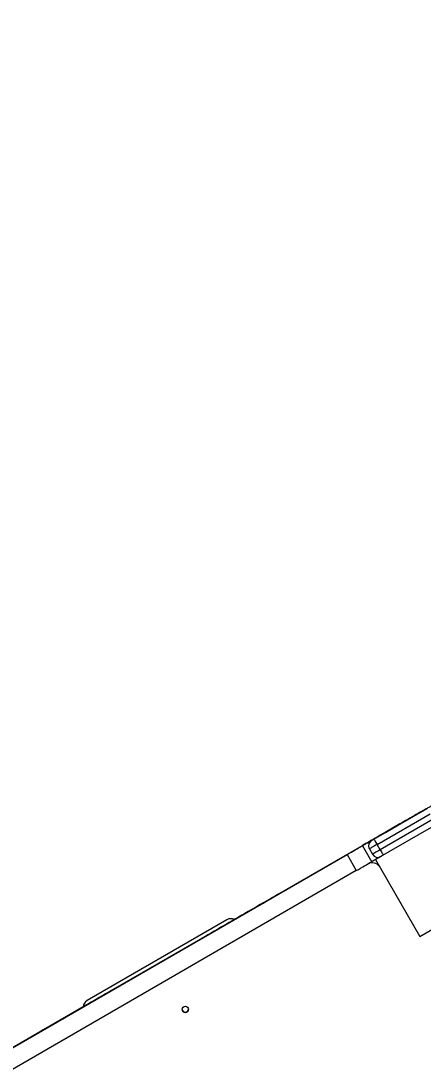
# Model space of a CAD drawing. Header units: millimetres. Extents: x -9110 to 8278, y -6387 to 5914.
# Drawn here: x -4150 to -3696, y 1089 to 2269 of the extents above; entities that cross this region are included whole.
import ezdxf

# ---------------------------------------------------------------- set-up
doc = ezdxf.new("R2010")
doc.units = ezdxf.units.MM
for name, color, linetype in [('DIKOM_ОБЪЕКТ', 7, 'Continuous'), ('DIKOM_РАЗМЕР_ЗОНА', 7, 'Continuous'), ('DIKOM_РАЗМЕР_ОБЪЕКТА', 7, 'Continuous')]:
    doc.layers.add(name, color=color, linetype=linetype)
doc.styles.add('style1', font='arial.ttf', dxfattribs={"width": 0.8})
doc.dimstyles.new('1-50', dxfattribs={"dimtxt": 300, "dimasz": 200, "dimexe": 100, "dimexo": 0, "dimgap": 100, "dimtad": 1, "dimtxsty": 'style1', "dimcen": 200, "dimclrd": 7, "dimclre": 7, "dimclrt": 7, "dimadec": 1, "dimazin": 2, "dimtfac": 1, "dimtmove": 0, "dimatfit": 2, "dimfxl": 0, "dimlwd": 25, "dimlwe": 18, "dimarcsym": 0})

# ---------------------------------------------------------------- blocks, each defined once
blk = doc.blocks.new('*D9')
at = {"layer": 'Defpoints', "color": 0, "transparency": 16777216}
for p in [(-2194.7, 3914.4), (-7206.9, -3406.5), (-367.7, -3406.5)]:
    blk.add_point(p, dxfattribs=at)
at = {"layer": 'DIKOM_РАЗМЕР_ОБЪЕКТА', "color": 7, "lineweight": 18, "transparency": 16777216}
for p, q in [((-2194.7, 3914.4), (-7306.9, 3914.4)), ((-367.7, -3406.5), (-7306.9, -3406.5))]:
    blk.add_line(p, q, dxfattribs=at)
at = {"layer": 'DIKOM_РАЗМЕР_ОБЪЕКТА', "color": 7, "lineweight": 25, "transparency": 16777216}
blk.add_line((-7206.9, 3714.4), (-7206.9, -3206.5), dxfattribs=at)
at = {"layer": 'DIKOM_РАЗМЕР_ОБЪЕКТА', "color": 7, "transparency": 16777216}
for points in [[(-7240.3, 3714.4), (-7173.6, 3714.4), (-7206.9, 3914.4)], [(-7240.3, -3206.5), (-7173.6, -3206.5), (-7206.9, -3406.5)]]:
    blk.add_solid(points, dxfattribs=at)
at = {"layer": 'DIKOM_РАЗМЕР_ОБЪЕКТА', "color": 7, "transparency": 16777216, "insert": (-7460.2, 292.3), "char_height": 300, "attachment_point": 5, "rotation": 90, "style": 'style1'}
blk.add_mtext('7300', dxfattribs=at)
blk = doc.blocks.new('*D10')
at = {"layer": 'Defpoints', "color": 0, "transparency": 16777216}
for p in [(-3851.3, 5914.4), (-8660.2, -5406.5), (-497.8, -5406.5)]:
    blk.add_point(p, dxfattribs=at)
at = {"layer": 'DIKOM_РАЗМЕР_ЗОНА', "color": 7, "lineweight": 18, "transparency": 16777216}
for p, q in [((-3851.3, 5914.4), (-8760.2, 5914.4)), ((-497.8, -5406.5), (-8760.2, -5406.5))]:
    blk.add_line(p, q, dxfattribs=at)
at = {"layer": 'DIKOM_РАЗМЕР_ЗОНА', "color": 7, "lineweight": 25, "transparency": 16777216}
blk.add_line((-8660.2, 5714.4), (-8660.2, -5206.5), dxfattribs=at)
at = {"layer": 'DIKOM_РАЗМЕР_ЗОНА', "color": 7, "transparency": 16777216}
for points in [[(-8693.5, 5714.4), (-8626.8, 5714.4), (-8660.2, 5914.4)], [(-8693.5, -5206.5), (-8626.8, -5206.5), (-8660.2, -5406.5)]]:
    blk.add_solid(points, dxfattribs=at)
at = {"layer": 'DIKOM_РАЗМЕР_ЗОНА', "color": 7, "transparency": 16777216, "insert": (-8913.4, 268.5), "char_height": 300, "attachment_point": 5, "rotation": 90, "style": 'style1'}
blk.add_mtext('11300', dxfattribs=at)

msp = doc.modelspace()

# ---------------------------------------------------------------- linework, layer by layer
at = {"layer": 'DIKOM_ОБЪЕКТ', "color": 7, "linetype": 'Continuous', "lineweight": 15}
for p, q in [((-3751.538, 1347.059), (-3691.659, 1381.63)), ((-3663.208, 1373.909), (-3749.81, 1323.909)), ((-3748.038, 1340.997), (-3688.159, 1375.567)), ((-3684.659, 1369.505), (-3744.538, 1334.934)), ((-3696.182, 1379.179), (-3696.182, 1379.179)), ((-3722.094, 1364.058), (-3742.877, 1352.059)), ((-3722.165, 1364.181), (-3738.746, 1354.608)), ((-3738.74, 1354.611), (-3722.161, 1364.183)), ((-3722.165, 1364.18), (-3738.719, 1354.623)), ((-3738.712, 1354.626), (-3722.161, 1364.182)), ((-3722.165, 1364.18), (-3738.692, 1354.638)), ((-3738.685, 1354.641), (-3722.161, 1364.182)), ((-3722.164, 1364.179), (-3738.653, 1354.659)), ((-3738.643, 1354.664), (-3722.163, 1364.179)), ((-3722.163, 1364.179), (-3738.633, 1354.67)), ((-3738.623, 1354.675), (-3722.163, 1364.179)), ((-3722.163, 1364.179), (-3722.094, 1364.058)), ((-3722.163, 1364.179), (-3722.163, 1364.179)), ((-3722.161, 1364.183), (-3722.161, 1364.182)), ((-3722.161, 1364.182), (-3722.161, 1364.181)), ((-3722.161, 1364.182), (-3722.161, 1364.182)), ((-3754.136, 1345.559), (-3754.136, 1345.559)), ((-3738.74, 1354.611), (-3738.74, 1354.611)), ((-3738.712, 1354.626), (-3738.712, 1354.626)), ((-3738.685, 1354.641), (-3738.685, 1354.641)), ((-3738.643, 1354.664), (-3738.643, 1354.664)), ((-3738.554, 1354.555), (-3738.623, 1354.675)), ((-3764.735, 1339.603), (-3908.847, 1256.4)), ((-3764.729, 1339.607), (-3764.735, 1339.603)), ((-3764.702, 1339.622), (-3764.719, 1339.613)), ((-3764.674, 1339.637), (-3764.692, 1339.627)), ((-3764.635, 1339.659), (-3764.664, 1339.642)), ((-3764.614, 1339.67), (-3764.624, 1339.664)), ((-3764.599, 1339.678), (-3764.604, 1339.675)), ((-3754.099, 1321.492), (-3764.599, 1339.678)), ((-3757.636, 1339.497), (-3757.636, 1339.497)), ((-3756.698, 1335.997), (-3753.198, 1329.934)), ((-3744.538, 1334.934), (-3748.038, 1340.997)), ((-4274.687, 1045.179), (-3781.918, 1329.679)), ((-3781.918, 1329.679), (-3771.418, 1311.493)), ((-3749.837, 1323.8), (-3749.903, 1323.915)), ((-3749.897, 1323.918), (-3749.83, 1323.803)), ((-3749.821, 1323.808), (-3749.888, 1323.923)), ((-3749.87, 1323.933), (-3749.804, 1323.818)), ((-3749.794, 1323.823), (-3749.861, 1323.939)), ((-3749.843, 1323.949), (-3749.776, 1323.833)), ((-3749.83, 1323.803), (-3749.837, 1323.8)), ((-3749.81, 1323.913), (-3749.834, 1323.954)), ((-3749.828, 1323.958), (-3749.811, 1323.928)), ((-3749.804, 1323.818), (-3749.821, 1323.808)), ((-3749.81, 1323.909), (-3749.812, 1323.967)), ((-3749.81, 1323.909), (-3699.811, 1237.306)), ((-3749.794, 1323.823), (-3749.804, 1323.818)), ((-3749.776, 1323.833), (-3749.794, 1323.823)), ((-3742.768, 1328.034), (-3743.532, 1327.593)), ((-3771.418, 1311.493), (-4264.187, 1026.992)), ((-3856.431, 1286.66), (-3856.407, 1286.673)), ((-3856.431, 1286.659), (-3856.431, 1286.66)), ((-3699.811, 1237.306), (-3613.208, 1287.307)), ((-3910.74, 1255.305), (-4077.54, 1159.003)), ((-3917.33, 1256.124), (-4074.947, 1165.124)), ((-3917.33, 1256.123), (-4074.947, 1165.123)), ((-3917.33, 1256.124), (-3917.33, 1256.123)), ((-3905.373, 1258.404), (-3905.373, 1258.404)), ((-3941.278, 1237.673), (-3941.302, 1237.66)), ((-4046.957, 1176.66), (-4046.933, 1176.673)), ((-4046.957, 1176.659), (-4046.957, 1176.66)), ((-4079.428, 1157.915), (-4223.729, 1074.603)), ((-4074.947, 1165.123), (-4074.947, 1165.124)), ((-4082.908, 1155.904), (-4082.908, 1155.904)), ((-4131.803, 1127.673), (-4131.827, 1127.66))]:
    msp.add_line(p, q, dxfattribs=at)
at = {"layer": 'DIKOM_ОБЪЕКТ', "color": 7, "linetype": 'Continuous', "lineweight": 15, "flags": 128}
for points in [[(-3696.182, 1379.179), (-3696.346, 1379.085), (-3696.834, 1378.803), (-3697.641, 1378.337), (-3698.755, 1377.693), (-3700.165, 1376.88), (-3701.851, 1375.906), (-3703.792, 1374.786), (-3705.965, 1373.531), (-3708.341, 1372.159), (-3710.891, 1370.687), (-3713.583, 1369.133), (-3716.382, 1367.517), (-3719.255, 1365.858), (-3722.163, 1364.179)], [(-3722.163, 1364.179), (-3719.255, 1365.858), (-3716.382, 1367.517), (-3713.583, 1369.133), (-3710.891, 1370.687), (-3708.341, 1372.159), (-3705.965, 1373.531), (-3703.792, 1374.785), (-3701.851, 1375.906), (-3700.165, 1376.88), (-3698.755, 1377.693), (-3697.641, 1378.337), (-3696.834, 1378.803), (-3696.346, 1379.084), (-3696.182, 1379.179)], [(-3708.799, 1371.896), (-3708.341, 1372.16), (-3705.965, 1373.532), (-3703.792, 1374.786), (-3702.398, 1375.591)], [(-3729.216, 1360.11), (-3729.063, 1360.199), (-3728.615, 1360.457), (-3727.913, 1360.863), (-3727.018, 1361.379), (-3726.011, 1361.96), (-3724.982, 1362.555), (-3724.021, 1363.11), (-3723.213, 1363.576), (-3722.632, 1363.912), (-3722.327, 1364.087), (-3722.327, 1364.087), (-3722.631, 1363.912), (-3723.213, 1363.576), (-3724.02, 1363.11), (-3724.981, 1362.555), (-3726.011, 1361.961), (-3727.018, 1361.379), (-3727.912, 1360.863), (-3728.615, 1360.457), (-3729.063, 1360.199), (-3729.216, 1360.11)], [(-3729.189, 1360.125), (-3729.035, 1360.214), (-3728.587, 1360.473), (-3727.884, 1360.878), (-3726.99, 1361.394), (-3725.983, 1361.976), (-3724.954, 1362.57), (-3723.993, 1363.125), (-3723.185, 1363.591), (-3722.604, 1363.927), (-3722.299, 1364.103), (-3722.299, 1364.103), (-3722.603, 1363.927), (-3723.185, 1363.591), (-3723.992, 1363.125), (-3724.953, 1362.57), (-3725.983, 1361.976), (-3726.99, 1361.395), (-3727.884, 1360.878), (-3728.586, 1360.473), (-3729.035, 1360.214), (-3729.189, 1360.125)], [(-3729.16, 1360.141), (-3729.006, 1360.23), (-3728.559, 1360.488), (-3727.856, 1360.894), (-3726.962, 1361.41), (-3725.956, 1361.991), (-3724.926, 1362.586), (-3723.964, 1363.141), (-3723.157, 1363.607), (-3722.575, 1363.943), (-3722.271, 1364.118), (-3722.271, 1364.118), (-3722.575, 1363.943), (-3723.157, 1363.607), (-3723.964, 1363.141), (-3724.925, 1362.586), (-3725.955, 1361.991), (-3726.962, 1361.41), (-3727.856, 1360.894), (-3728.558, 1360.488), (-3729.006, 1360.23), (-3729.16, 1360.141)], [(-3729.119, 1360.163), (-3728.965, 1360.252), (-3728.518, 1360.511), (-3727.815, 1360.916), (-3726.921, 1361.433), (-3725.914, 1362.014), (-3724.885, 1362.608), (-3723.923, 1363.163), (-3723.116, 1363.629), (-3722.534, 1363.965), (-3722.23, 1364.141), (-3722.23, 1364.141), (-3722.534, 1363.965), (-3723.116, 1363.63), (-3723.923, 1363.163), (-3724.884, 1362.609), (-3725.914, 1362.014), (-3726.921, 1361.433), (-3727.815, 1360.917), (-3728.517, 1360.511), (-3728.965, 1360.252), (-3729.119, 1360.163)], [(-3729.099, 1360.175), (-3728.945, 1360.264), (-3728.497, 1360.522), (-3727.794, 1360.928), (-3726.9, 1361.444), (-3725.894, 1362.025), (-3724.864, 1362.62), (-3723.902, 1363.175), (-3723.095, 1363.641), (-3722.513, 1363.977), (-3722.209, 1364.152), (-3722.209, 1364.152), (-3722.513, 1363.977), (-3723.095, 1363.641), (-3723.902, 1363.175), (-3724.863, 1362.62), (-3725.893, 1362.026), (-3726.9, 1361.444), (-3727.794, 1360.928), (-3728.496, 1360.522), (-3728.944, 1360.264), (-3729.099, 1360.175)], [(-3729.021, 1360.059), (-3728.867, 1360.148), (-3728.419, 1360.406), (-3727.717, 1360.812), (-3726.823, 1361.328), (-3725.816, 1361.909), (-3724.786, 1362.504), (-3723.825, 1363.059), (-3723.017, 1363.525), (-3722.436, 1363.861), (-3722.131, 1364.036), (-3722.131, 1364.036), (-3722.436, 1363.861), (-3723.017, 1363.525), (-3723.825, 1363.059), (-3724.786, 1362.504), (-3725.816, 1361.909), (-3726.823, 1361.328), (-3727.717, 1360.812), (-3728.419, 1360.406), (-3728.867, 1360.148), (-3729.021, 1360.059)], [(-3738.746, 1354.608), (-3741.655, 1352.929), (-3744.528, 1351.27), (-3747.327, 1349.654), (-3750.019, 1348.1), (-3752.569, 1346.627), (-3754.945, 1345.255), (-3757.118, 1344.001), (-3759.06, 1342.88), (-3760.746, 1341.907), (-3762.155, 1341.093), (-3763.27, 1340.449), (-3764.077, 1339.983), (-3764.565, 1339.701), (-3764.729, 1339.607)], [(-3764.719, 1339.613), (-3764.556, 1339.707), (-3764.068, 1339.988), (-3763.262, 1340.454), (-3762.147, 1341.097), (-3760.738, 1341.911), (-3759.052, 1342.884), (-3757.11, 1344.005), (-3754.938, 1345.259), (-3754.187, 1345.693)], [(-3738.719, 1354.623), (-3741.628, 1352.943), (-3744.5, 1351.285), (-3747.3, 1349.669), (-3749.992, 1348.115), (-3752.542, 1346.642), (-3754.918, 1345.27), (-3757.091, 1344.016), (-3759.032, 1342.895), (-3760.719, 1341.922), (-3762.128, 1341.108), (-3763.243, 1340.464), (-3764.05, 1339.998), (-3764.538, 1339.716), (-3764.702, 1339.622)], [(-3764.692, 1339.627), (-3764.528, 1339.722), (-3764.041, 1340.003), (-3763.234, 1340.469), (-3762.119, 1341.113), (-3760.71, 1341.926), (-3759.024, 1342.899), (-3757.083, 1344.02), (-3754.911, 1345.274), (-3754.186, 1345.693)], [(-3746.968, 1349.86), (-3747.273, 1349.684), (-3749.964, 1348.13), (-3752.515, 1346.657), (-3754.891, 1345.285), (-3757.064, 1344.031), (-3759.005, 1342.91), (-3760.691, 1341.936), (-3762.101, 1341.123), (-3763.216, 1340.479), (-3764.023, 1340.013), (-3764.511, 1339.731), (-3764.674, 1339.637)], [(-3764.664, 1339.642), (-3764.501, 1339.737), (-3764.013, 1340.018), (-3763.207, 1340.484), (-3762.092, 1341.127), (-3760.683, 1341.941), (-3758.997, 1342.914), (-3757.056, 1344.035), (-3754.884, 1345.289), (-3754.185, 1345.693)], [(-3738.653, 1354.659), (-3741.562, 1352.98), (-3744.435, 1351.321), (-3747.234, 1349.705), (-3749.926, 1348.151), (-3752.475, 1346.679), (-3754.852, 1345.307), (-3757.024, 1344.053), (-3758.966, 1342.932), (-3760.652, 1341.958), (-3762.061, 1341.145), (-3763.176, 1340.501), (-3763.983, 1340.035), (-3764.471, 1339.753), (-3764.635, 1339.659)], [(-3764.624, 1339.664), (-3764.461, 1339.759), (-3763.973, 1340.04), (-3763.167, 1340.506), (-3762.052, 1341.15), (-3760.643, 1341.963), (-3758.957, 1342.937), (-3757.015, 1344.057), (-3754.843, 1345.312), (-3754.185, 1345.692)], [(-3738.633, 1354.67), (-3741.542, 1352.991), (-3744.415, 1351.332), (-3747.214, 1349.716), (-3749.906, 1348.162), (-3752.455, 1346.69), (-3754.831, 1345.318), (-3757.004, 1344.064), (-3758.945, 1342.943), (-3760.631, 1341.97), (-3762.041, 1341.156), (-3763.156, 1340.512), (-3763.962, 1340.046), (-3764.451, 1339.764), (-3764.614, 1339.67)], [(-3764.604, 1339.675), (-3764.441, 1339.77), (-3763.953, 1340.051), (-3763.147, 1340.517), (-3762.032, 1341.161), (-3760.623, 1341.974), (-3758.937, 1342.948), (-3756.995, 1344.068), (-3754.823, 1345.323), (-3752.447, 1346.695), (-3749.897, 1348.167), (-3747.205, 1349.721), (-3744.405, 1351.337), (-3741.533, 1352.996), (-3738.623, 1354.675)], [(-3751.538, 1347.059), (-3751.47, 1346.942), (-3751.271, 1346.597), (-3750.948, 1346.037), (-3750.512, 1345.283), (-3749.982, 1344.365), (-3749.377, 1343.316), (-3748.72, 1342.179), (-3748.038, 1340.997)], [(-3738.692, 1354.638), (-3741.601, 1352.958), (-3744.473, 1351.3), (-3746.191, 1350.308)], [(-3743.996, 1351.577), (-3741.649, 1352.932), (-3738.74, 1354.611)], [(-3743.995, 1351.576), (-3741.594, 1352.962), (-3738.685, 1354.641)], [(-3743.995, 1351.576), (-3741.622, 1352.947), (-3738.712, 1354.626)], [(-3743.994, 1351.575), (-3741.553, 1352.985), (-3738.643, 1354.664)], [(-3781.918, 1329.679), (-3779.453, 1331.102), (-3777.038, 1332.496), (-3774.723, 1333.833), (-3772.554, 1335.085), (-3770.576, 1336.228), (-3768.829, 1337.236), (-3767.348, 1338.091), (-3766.164, 1338.775), (-3765.3, 1339.274), (-3764.775, 1339.577), (-3764.599, 1339.678)], [(-3748.038, 1340.997), (-3749.727, 1340.021), (-3751.352, 1339.083), (-3752.849, 1338.219), (-3754.162, 1337.461), (-3755.238, 1336.839), (-3756.039, 1336.377), (-3756.531, 1336.093), (-3756.698, 1335.997)], [(-3744.538, 1334.934), (-3746.227, 1333.959), (-3747.852, 1333.021), (-3749.349, 1332.157), (-3750.662, 1331.399), (-3751.738, 1330.777), (-3752.539, 1330.315), (-3753.031, 1330.03), (-3753.198, 1329.934)], [(-3744.538, 1334.934), (-3743.855, 1333.752), (-3743.198, 1332.614), (-3742.593, 1331.566), (-3742.063, 1330.648), (-3741.627, 1329.894), (-3741.304, 1329.334), (-3741.105, 1328.989), (-3741.038, 1328.872)], [(-3744.435, 1327.072), (-3746.495, 1325.882), (-3748.437, 1324.761), (-3750.123, 1323.788), (-3751.532, 1322.974), (-3752.647, 1322.33), (-3753.453, 1321.865), (-3753.941, 1321.583), (-3754.099, 1321.492)], [(-3771.418, 1311.493), (-3768.953, 1312.916), (-3766.538, 1314.31), (-3764.223, 1315.647), (-3762.054, 1316.899), (-3760.076, 1318.041), (-3758.329, 1319.05), (-3756.848, 1319.905), (-3755.664, 1320.588), (-3754.8, 1321.087), (-3754.275, 1321.39), (-3754.099, 1321.492)], [(-3941.302, 1237.66), (-3941.149, 1237.748), (-3940.692, 1238.012), (-3939.933, 1238.45), (-3938.879, 1239.059), (-3937.536, 1239.834), (-3935.915, 1240.77), (-3934.026, 1241.861), (-3931.884, 1243.097), (-3929.505, 1244.471), (-3926.905, 1245.972), (-3924.102, 1247.59), (-3921.118, 1249.313), (-3917.974, 1251.128), (-3914.692, 1253.023), (-3911.296, 1254.984), (-3907.809, 1256.997), (-3904.259, 1259.046), (-3900.671, 1261.118), (-3897.069, 1263.198), (-3893.48, 1265.27), (-3889.929, 1267.32), (-3886.443, 1269.333), (-3883.047, 1271.293), (-3879.765, 1273.188), (-3876.62, 1275.004), (-3873.635, 1276.727), (-3870.833, 1278.345), (-3868.232, 1279.847), (-3865.852, 1281.221), (-3863.71, 1282.457), (-3861.821, 1283.548), (-3860.2, 1284.484), (-3858.856, 1285.26), (-3857.801, 1285.869), (-3857.042, 1286.307), (-3856.584, 1286.572), (-3856.431, 1286.66)], [(-3856.407, 1286.673), (-3856.56, 1286.585), (-3857.017, 1286.321), (-3857.776, 1285.883), (-3858.83, 1285.274), (-3860.173, 1284.499), (-3861.794, 1283.563), (-3863.683, 1282.473), (-3865.824, 1281.236), (-3868.204, 1279.862), (-3870.804, 1278.361), (-3873.606, 1276.743), (-3876.591, 1275.02), (-3879.735, 1273.205), (-3883.017, 1271.31), (-3886.413, 1269.349), (-3889.899, 1267.337), (-3893.449, 1265.287), (-3897.038, 1263.215), (-3900.64, 1261.135), (-3904.229, 1259.063), (-3907.779, 1257.013), (-3911.266, 1255.001), (-3914.662, 1253.04), (-3917.944, 1251.145), (-3921.089, 1249.329), (-3924.073, 1247.606), (-3926.876, 1245.988), (-3929.476, 1244.486), (-3931.857, 1243.112), (-3933.999, 1241.876), (-3935.888, 1240.785), (-3937.509, 1239.849), (-3938.852, 1239.073), (-3939.908, 1238.464), (-3940.667, 1238.026), (-3941.125, 1237.762), (-3941.278, 1237.673)], [(-3905.373, 1258.404), (-3905.476, 1258.344), (-3905.781, 1258.168), (-3906.277, 1257.882), (-3906.944, 1257.496), (-3907.758, 1257.027), (-3908.686, 1256.491), (-3909.692, 1255.91), (-3910.74, 1255.305)], [(-3908.845, 1256.399), (-3908.687, 1256.49), (-3907.759, 1257.026), (-3906.945, 1257.496), (-3906.278, 1257.881), (-3905.782, 1258.168), (-3905.476, 1258.344), (-3905.373, 1258.404)], [(-4131.827, 1127.66), (-4131.674, 1127.748), (-4131.217, 1128.012), (-4130.459, 1128.45), (-4129.404, 1129.059), (-4128.061, 1129.834), (-4126.44, 1130.77), (-4124.552, 1131.861), (-4122.41, 1133.097), (-4120.031, 1134.471), (-4117.43, 1135.972), (-4114.628, 1137.59), (-4111.644, 1139.313), (-4108.499, 1141.128), (-4105.217, 1143.023), (-4101.821, 1144.984), (-4098.335, 1146.997), (-4094.785, 1149.046), (-4091.196, 1151.118), (-4087.594, 1153.198), (-4084.005, 1155.27), (-4080.455, 1157.32), (-4076.969, 1159.333), (-4073.573, 1161.293), (-4070.29, 1163.188), (-4067.146, 1165.004), (-4064.161, 1166.727), (-4061.359, 1168.345), (-4058.758, 1169.847), (-4056.378, 1171.221), (-4054.236, 1172.457), (-4052.347, 1173.548), (-4050.725, 1174.484), (-4049.382, 1175.26), (-4048.327, 1175.869), (-4047.568, 1176.307), (-4047.11, 1176.572), (-4046.957, 1176.66)], [(-4046.933, 1176.673), (-4047.085, 1176.585), (-4047.543, 1176.321), (-4048.301, 1175.883), (-4049.356, 1175.274), (-4050.698, 1174.499), (-4052.32, 1173.563), (-4054.208, 1172.473), (-4056.35, 1171.236), (-4058.729, 1169.862), (-4061.33, 1168.361), (-4064.132, 1166.743), (-4067.116, 1165.02), (-4070.261, 1163.205), (-4073.543, 1161.31), (-4076.939, 1159.349), (-4080.425, 1157.336), (-4083.975, 1155.287), (-4087.564, 1153.215), (-4091.166, 1151.135), (-4094.755, 1149.063), (-4098.305, 1147.013), (-4101.791, 1145.001), (-4105.188, 1143.04), (-4108.47, 1141.145), (-4111.614, 1139.329), (-4114.599, 1137.606), (-4117.402, 1135.988), (-4120.002, 1134.486), (-4122.382, 1133.112), (-4124.524, 1131.876), (-4126.413, 1130.785), (-4128.035, 1129.849), (-4129.378, 1129.073), (-4130.433, 1128.464), (-4131.192, 1128.026), (-4131.65, 1127.762), (-4131.803, 1127.673)], [(-4077.54, 1159.003), (-4078.587, 1158.398), (-4079.594, 1157.817), (-4080.522, 1157.281), (-4081.336, 1156.812), (-4082.003, 1156.426), (-4082.499, 1156.14), (-4082.805, 1155.963), (-4082.908, 1155.904)], [(-4082.908, 1155.904), (-4082.805, 1155.963), (-4082.5, 1156.139), (-4082.004, 1156.426), (-4081.337, 1156.811), (-4080.523, 1157.281), (-4079.595, 1157.816), (-4079.428, 1157.913)]]:
    msp.add_lwpolyline(points, dxfattribs=at)
at = {"layer": 'DIKOM_ОБЪЕКТ', "color": 7, "linetype": 'Continuous', "lineweight": 15}
msp.add_circle((-3964.139, 1155.197), 3.5, dxfattribs=at)
for centre, radius, start, end in [((-3750.636, 1339.497), 7, 120, 210), ((-3750.636, 1339.497), 7, 120, 180), ((-3747.136, 1333.434), 7, 210, 300), ((-3753.472, 1310.313), 10, 34.518738, 120), ((-3753.472, 1310.312), 10, 34.473031, 120), ((-3912.83, 1248.33), 9, 63.730214, 120), ((-3912.83, 1248.329), 9, 63.715705, 120), ((-4070.447, 1157.33), 9, 120, 176.269788), ((-4070.447, 1157.329), 9, 120, 176.284576), ((-3964.139, 1155.199), 3.5, 181.18119, 270), ((-3964.139, 1155.199), 3.5, 270, 1.18119)]:
    msp.add_arc(centre, radius, start, end, dxfattribs=at)
for points, knots in [([(-3685.721, 1385.058), (-3685.773, 1385.028), (-3685.879, 1384.967), (-3686.752, 1384.463), (-3688.074, 1383.7), (-3689.742, 1382.737), (-3691.611, 1381.657), (-3693.811, 1380.388), (-3696.329, 1378.934), (-3699.119, 1377.323), (-3702.134, 1375.582), (-3705.334, 1373.735), (-3708.994, 1371.622), (-3713.111, 1369.245), (-3717.612, 1366.646), (-3720.615, 1364.912), (-3722.094, 1364.058)], [0, 0, 0, 0, 0.07763036, 0.15766537, 0.23995224, 0.30427747, 0.3686068, 0.43430134, 0.50000124, 0.56569548, 0.63139395, 0.69572058, 0.76005091, 0.84233204, 0.92237164, 1, 1, 1, 1]), ([(-3742.877, 1352.059), (-3743.564, 1351.663), (-3744.979, 1350.846), (-3747.077, 1349.634), (-3749.094, 1348.469), (-3750.894, 1347.43), (-3752.359, 1346.585), (-3753.397, 1345.985), (-3754.024, 1345.624), (-3754.099, 1345.58), (-3754.136, 1345.559)], [0, 0, 0, 0, 0.11652839, 0.24000989, 0.36864229, 0.49999326, 0.6313604, 0.75998488, 0.88348158, 1, 1, 1, 1]), ([(-3754.136, 1345.559), (-3754.101, 1345.579), (-3754.047, 1345.61), (-3753.724, 1345.797), (-3753.388, 1345.99), (-3752.975, 1346.229), (-3752.369, 1346.579), (-3751.864, 1346.87), (-3751.538, 1347.059)], [0, 0, 0, 0, 0.23941323, 0.36960661, 0.49997268, 0.63016462, 0.76052296, 1, 1, 1, 1])]:
    msp.add_open_spline(points, degree=3, knots=knots, dxfattribs=at)

# ---------------------------------------------------------------- dimensions: what is measured, and where the dimension line sits
at = {"layer": 'DIKOM_РАЗМЕР_ЗОНА'}
dim = msp.add_linear_dim(base=(-8660.16, -5406.454), p1=(-3851.314, 5914.391), p2=(-497.849, -5406.454), angle=90, text='11300', dimstyle='1-50', dxfattribs=at)
dim.commit()
dim.dimension.update_dxf_attribs({"geometry": '*D10', "text_midpoint": (-8660.16, 268.455), "dimtype": 160})
at = {"layer": 'DIKOM_РАЗМЕР_ОБЪЕКТА'}
dim = msp.add_linear_dim(base=(-7206.946, -3406.454), p1=(-2194.748, 3914.391), p2=(-367.748, -3406.454), angle=90, text='7300', dimstyle='1-50', dxfattribs=at)
dim.commit()
dim.dimension.update_dxf_attribs({"geometry": '*D9', "text_midpoint": (-7206.946, 292.262), "dimtype": 160})

doc.saveas('drawing.dxf')
